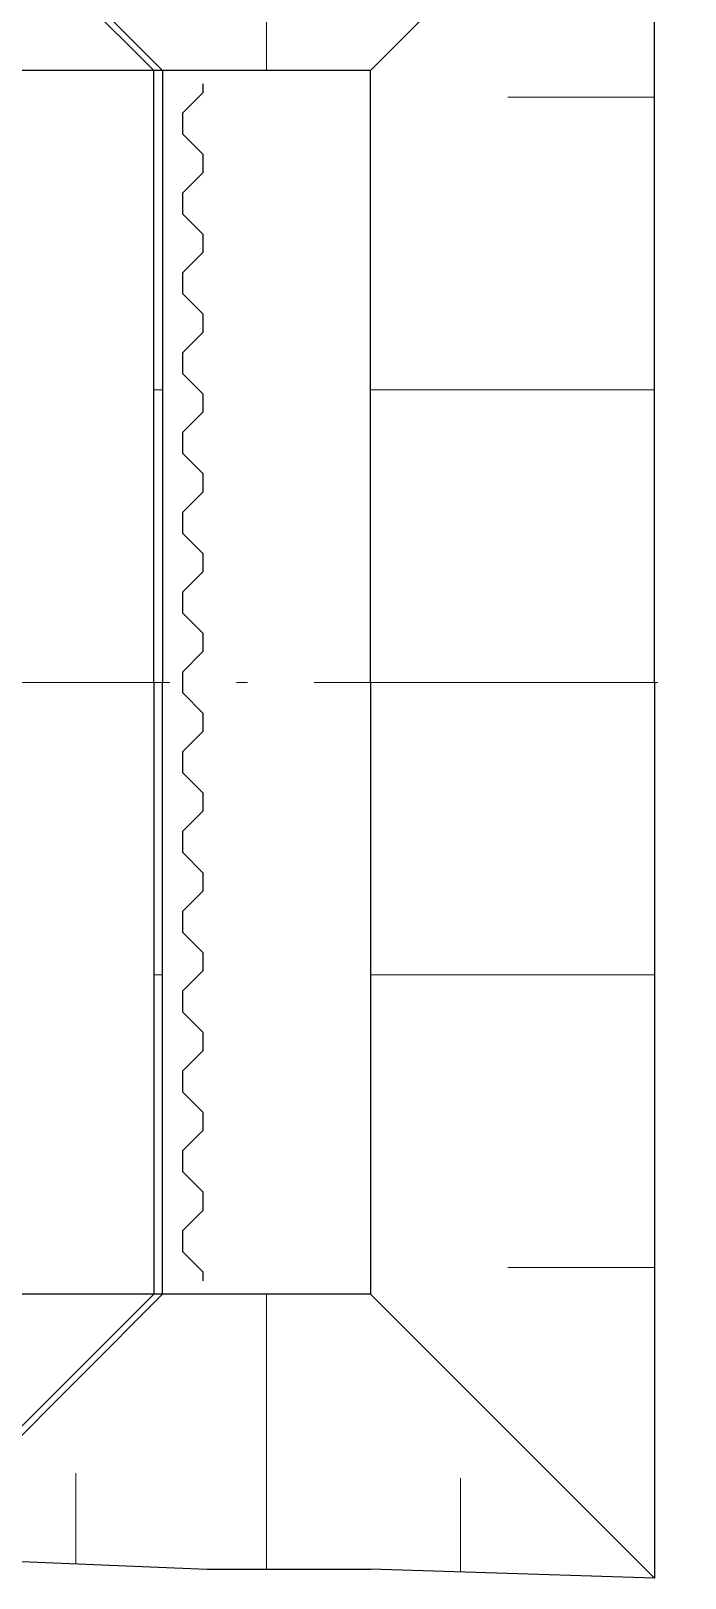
# Model space of a CAD drawing. Header units: millimetres. Extents: x -2078669 to -1085629, y -5987148 to 310365.
# Drawn here: x -1688639 to -1681270, y -1458053 to -1440608 of the extents above; entities that cross this region are included whole.
import ezdxf

# ---------------------------------------------------------------- set-up
doc = ezdxf.new("R2010")
doc.units = ezdxf.units.MM
doc.header["$LTSCALE"] = 500
doc.linetypes.add('SXF_一点短鎖線', pattern=[9.25, 6, -1.5, 0.25, -1.5])
doc.linetypes.add('SXF_跳び破線', pattern=[12, 6, -6])
for name, color, linetype, lineweight in [('D-BMK', 2, 'SXF_一点短鎖線', 13), ('D-BYP-STR1', 2, 'Continuous', 13), ('D-BYP-STR2', 6, 'Continuous', 25), ('D-BYP-STR4', 6, 'Continuous', 25)]:
    doc.layers.add(name, color=color, linetype=linetype, lineweight=lineweight)

msp = doc.modelspace()

# ---------------------------------------------------------------- linework, layer by layer
at = {"layer": 'D-BMK', "linetype": 'SXF_一点短鎖線'}
msp.add_line((-1622324.6, -1447952.7), (-1736237.2, -1447952.7), dxfattribs=at)
at = {"layer": 'D-BYP-STR1'}
for p, q in [((-1685985.2, -1441052.7), (-1685985.2, -1437952.7)), ((-1683264.5, -1441352.7), (-1681614.9, -1441352.7)), ((-1687155.9, -1444652.7), (-1687255.9, -1444652.7)), ((-1684814.5, -1444652.7), (-1681614.9, -1444652.7)), ((-1687205.9, -1447952.7), (-1687255.9, -1447952.7)), ((-1683214.7, -1447952.7), (-1681614.9, -1447952.7)), ((-1687155.9, -1451252.7), (-1687255.9, -1451252.7)), ((-1684814.5, -1451252.7), (-1681614.9, -1451252.7)), ((-1683264.5, -1454552.7), (-1681614.9, -1454552.7)), ((-1685985.2, -1454852.7), (-1685985.2, -1457952.7)), ((-1688135.2, -1457892.2), (-1688135.2, -1456870.2)), ((-1683800, -1457984.5), (-1683800, -1456925.9))]:
    msp.add_line(p, q, dxfattribs=at)
at = {"layer": 'D-BYP-STR2'}
for p, q in [((-1687155.9, -1441052.7), (-1690285.2, -1437923.4)), ((-1684814.5, -1441052.7), (-1681614.9, -1437852.7)), ((-1681614.9, -1447952.7), (-1681614.9, -1437852.7)), ((-1687255.9, -1441052.7), (-1690285.2, -1438023.4)), ((-1687255.9, -1441052.7), (-1690014.5, -1441052.7)), ((-1687255.9, -1447952.7), (-1687255.9, -1441052.7)), ((-1687155.9, -1441052.7), (-1687255.9, -1441052.7)), ((-1684814.5, -1441052.7), (-1687155.9, -1441052.7)), ((-1687155.9, -1441052.7), (-1687155.9, -1447952.7)), ((-1684814.5, -1447952.7), (-1684814.5, -1441052.7)), ((-1687255.9, -1447952.7), (-1687255.9, -1454852.7)), ((-1687155.9, -1454852.7), (-1687155.9, -1447952.7)), ((-1684814.5, -1447952.7), (-1684814.5, -1454852.7)), ((-1681614.9, -1447952.7), (-1681614.9, -1458052.7)), ((-1687155.9, -1454852.7), (-1690285.2, -1457982.1)), ((-1687255.9, -1454852.7), (-1690285.2, -1457882.1)), ((-1687255.9, -1454852.7), (-1690014.5, -1454852.7)), ((-1687155.9, -1454852.7), (-1687255.9, -1454852.7)), ((-1684814.5, -1454852.7), (-1687155.9, -1454852.7)), ((-1684814.5, -1454852.7), (-1681614.9, -1458052.7)), ((-1689097.3, -1457852.7), (-1686655.9, -1457952.7)), ((-1686655.9, -1457952.7), (-1684814.5, -1457952.7)), ((-1681614.9, -1458052.7), (-1684814.5, -1457952.7))]:
    msp.add_line(p, q, dxfattribs=at)
at = {"layer": 'D-BYP-STR4', "linetype": 'SXF_跳び破線', "ltscale": 0.2}
msp.add_lwpolyline([(-1686699.5, -1454702.7), (-1686699.5, -1454602.7), (-1686929.5, -1454372.7), (-1686929.5, -1454132.7), (-1686699.5, -1453902.7), (-1686699.5, -1453802.7), (-1686699.5, -1453702.7), (-1686929.5, -1453472.7), (-1686929.5, -1453232.7), (-1686699.5, -1453002.7), (-1686699.5, -1452902.7), (-1686699.5, -1452802.7), (-1686929.5, -1452572.7), (-1686929.5, -1452332.7), (-1686699.5, -1452102.7), (-1686699.5, -1452002.7), (-1686699.5, -1451902.7), (-1686929.5, -1451672.7), (-1686929.5, -1451432.7), (-1686699.5, -1451202.7), (-1686699.5, -1451102.7), (-1686699.5, -1451002.7), (-1686929.5, -1450772.7), (-1686929.5, -1450532.7), (-1686699.5, -1450302.7), (-1686699.5, -1450202.7), (-1686699.5, -1450102.7), (-1686929.5, -1449872.7), (-1686929.5, -1449632.7), (-1686699.5, -1449402.7), (-1686699.5, -1449302.7), (-1686699.5, -1449202.7), (-1686929.5, -1448972.7), (-1686929.5, -1448732.7), (-1686699.5, -1448502.7), (-1686699.5, -1448402.7), (-1686699.5, -1448302.7), (-1686929.5, -1448072.7), (-1686929.5, -1447832.7), (-1686699.5, -1447602.7), (-1686699.5, -1447502.7), (-1686699.5, -1447402.7), (-1686929.5, -1447172.7), (-1686929.5, -1446932.7), (-1686699.5, -1446702.7), (-1686699.5, -1446602.7), (-1686699.5, -1446502.7), (-1686929.5, -1446272.7), (-1686929.5, -1446032.7), (-1686699.5, -1445802.7), (-1686699.5, -1445702.7), (-1686699.5, -1445602.7), (-1686929.5, -1445372.7), (-1686929.5, -1445132.7), (-1686699.5, -1444902.7), (-1686699.5, -1444802.7), (-1686699.5, -1444702.7), (-1686929.5, -1444472.7), (-1686929.5, -1444232.7), (-1686699.5, -1444002.7), (-1686699.5, -1443902.7), (-1686699.5, -1443802.7), (-1686929.5, -1443572.7), (-1686929.5, -1443332.7), (-1686699.5, -1443102.7), (-1686699.5, -1443002.7), (-1686699.5, -1442902.7), (-1686929.5, -1442672.7), (-1686929.5, -1442432.7), (-1686699.5, -1442202.7), (-1686699.5, -1442102.7), (-1686699.5, -1442002.7), (-1686929.5, -1441772.7), (-1686929.5, -1441532.7), (-1686699.5, -1441302.7), (-1686699.5, -1441202.7)], dxfattribs=at)

doc.saveas('drawing.dxf')
